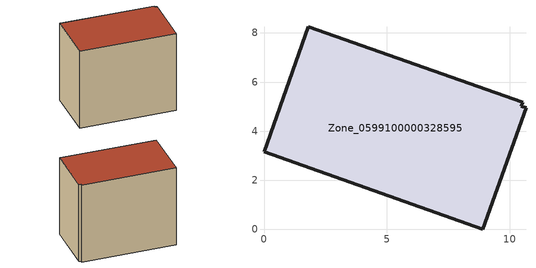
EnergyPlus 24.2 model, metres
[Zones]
Zone_0599100000328595
 floor ground (C_G): 0,3.16 1.8,8.26 10.53,5.18 10.47,5.01 10.67,4.95 8.92,0 z0.43
 wall outside (C_F): 1.8,8.26 0,3.16 8.92,0 10.67,4.95 10.47,5.01 10.53,5.18 1.8,8.26 z0.43:8.61
 roof outside (C_R): 8.92,0 10.67,4.95 10.47,5.01 10.53,5.18 1.8,8.26 0,3.16 z8.61
[BUILDING]
Pand.0599100000328595: North Axis=0; Terrain=City; Loads Convergence Tolerance Value=0.04; Temperature Convergence Tolerance Value=0.4; Solar Distribution=FullExterior; Maximum Number of Warmup Days=25; Minimum Number of Warmup Days=1
[Site:Location]
Rotterdam.The.Hague.AP_ZH_NLD Design_Conditions: Latitude=51.96; Longitude=4.45; Time Zone=1; Elevation=-4.5
[SITE:GROUNDTEMPERATURE:BUILDINGSURFACE]
18, 18, 18, 18, 18, 18, 18, 18, 18, 18, 18, 18
[MATERIAL] Thermal Absorptance=0.9; Solar Absorptance=0.7; Visible Absorptance=0.7
Name | Roughness | Thickness | Conductivity | Density | Specific Heat
G.TI.1975-1991 | MediumSmooth | 0.15 | 0.288461 | 540 | 1210
F.TI.1975-1991 | Rough | 0.3 | 0.230769 | 1920 | 840
R.TI.1975-1991 | MediumRough | 0.2 | 0.153846 | 1500 | 1000
[CONSTRUCTION]
C_G: G.TI.1975-1991
C_F: F.TI.1975-1991
C_R: R.TI.1975-1991
[ZONE]
Zone_0599100000328595: Type=1; Multiplier=1; Ceiling Height=Autocalculate; Volume=Autocalculate; Floor Area=autocalculate; Part of Total Floor Area=Yes
[ZONEINFILTRATION:DESIGNFLOWRATE]
Infil_Zone_0599100000328595: Zone or ZoneList or Space or SpaceList=Zone_0599100000328595; Schedule=AlwaysOn; Design Flow Rate Calculation Method=Flow/Area; Flow Rate per Floor Area=0.003; Constant Term Coefficient=1; Temperature Term Coefficient=0; Velocity Term Coefficient=0; Velocity Squared Term Coefficient=0
[HVACTEMPLATE:ZONE:IDEALLOADSAIRSYSTEM]
Zone_0599100000328595: Maximum Heating Supply Air Temperature=50; Minimum Cooling Supply Air Temperature=13; Maximum Heating Supply Air Humidity Ratio=0.0156; Minimum Cooling Supply Air Humidity Ratio=0.0077; Heating Limit=NoLimit; Cooling Limit=NoLimit; Dehumidification Control Type=ConstantSensibleHeatRatio; Cooling Sensible Heat Ratio=0.7; Dehumidification Setpoint=60; Humidification Control Type=None; Humidification Setpoint=30; Outdoor Air Method=None; Outdoor Air Flow Rate per Person=0.00944; Outdoor Air Flow Rate per Zone Floor Area=0; Outdoor Air Flow Rate per Zone=0; Demand Controlled Ventilation Type=None; Outdoor Air Economizer Type=NoEconomizer; Heat Recovery Type=None; Sensible Heat Recovery Effectiveness=0.7; Latent Heat Recovery Effectiveness=0.65
[ZONECONTROL:THERMOSTAT]
ThermostatControl_Zone_0599100000328595: Zone or ZoneList=Zone_0599100000328595; Control Type Schedule=DualSetpointControlType; Control 1=Thermostat_Zone_0599100000328595; Temperature Difference Between Cutout And Setpoint=0
[THERMOSTATSETPOINT:DUALSETPOINT]
Thermostat_Zone_0599100000328595: Heating Setpoint Temperature Schedule=HeatingSetpoint_Zone_0599100000328595; Cooling Setpoint Temperature Schedule=CoolingSetpoint_Zone_0599100000328595
[SCHEDULE:COMPACT]
HeatingSetpoint_Zone_0599100000328595: Through: 12/31, For: AllDays, Until: 24:00, 21
CoolingSetpoint_Zone_0599100000328595: Through: 12/31, For: AllDays, Until: 24:00, 24
DualSetpointControlType: Through: 12/31, For: AllDays, Until: 24:00, 4
AlwaysOn: Through: 12/31, For: AllDays, Until: 24:00, 1
